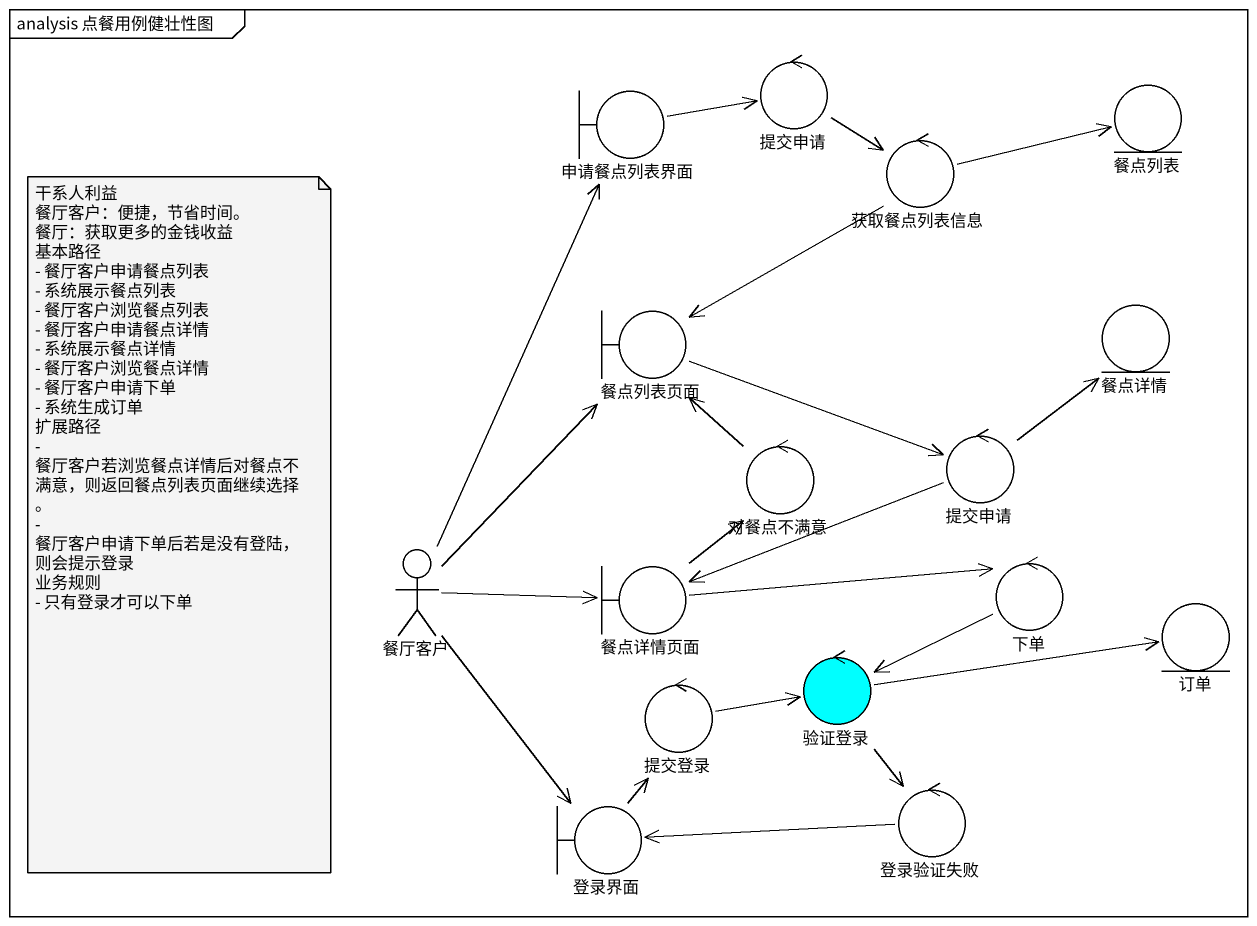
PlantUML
@startuml
mainframe analysis 点餐用例健壮性图
boundary 申请餐点列表界面
control 提交申请
entity 餐点列表
control 获取餐点列表信息
boundary 餐点列表页面
entity 餐点详情
control 对餐点不满意
control "提交申请" as 提交申请_2
actor 餐厅客户
boundary 餐点详情页面
control 下单
entity 订单
control 验证登录 #00FFFF
control 提交登录
boundary 登录界面
control 登录验证失败
申请餐点列表界面 -right-> 提交申请
提交申请 --> 获取餐点列表信息
获取餐点列表信息 -right-> 餐点列表
获取餐点列表信息 --> 餐点列表页面
餐点列表页面 -right-> 提交申请_2
对餐点不满意 -up-> 餐点列表页面
提交申请_2 -up-> 餐点详情
提交申请_2 -left-> 餐点详情页面
餐厅客户 -up-> 申请餐点列表界面
餐厅客户 -up-> 餐点列表页面
餐厅客户 -right-> 餐点详情页面
餐厅客户 --> 登录界面
餐点详情页面 -up-> 对餐点不满意
餐点详情页面 -right-> 下单
下单 -left-> 验证登录
验证登录 -right-> 订单
验证登录 --> 登录验证失败
提交登录 -right-> 验证登录
登录界面 -up-> 提交登录
登录验证失败 -left-> 登录界面
note as N1
  干系人利益
  餐厅客户：便捷，节省时间。
  餐厅：获取更多的金钱收益
  基本路径
  - 餐厅客户申请餐点列表
  - 系统展示餐点列表
  - 餐厅客户浏览餐点列表
  - 餐厅客户申请餐点详情
  - 系统展示餐点详情
  - 餐厅客户浏览餐点详情
  - 餐厅客户申请下单
  - 系统生成订单
  扩展路径
  - 餐厅客户若浏览餐点详情后对餐点不满意，则返回餐点列表页面继续选择。
  - 餐厅客户申请下单后若是没有登陆，则会提示登录
  业务规则
  - 只有登录才可以下单
end note
@enduml
